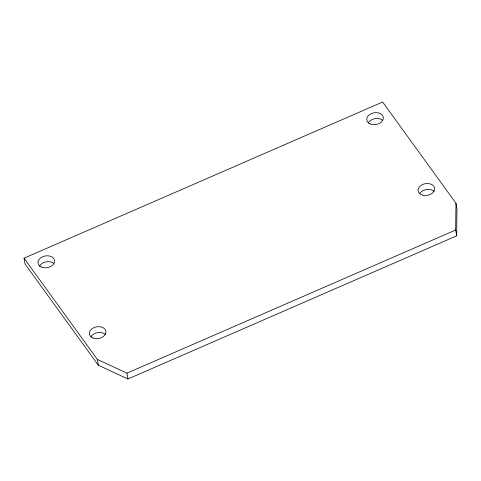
<?xml version="1.0" encoding="UTF-8"?>
<svg xmlns="http://www.w3.org/2000/svg" width="481" height="481" viewBox="0 0 481 481"><rect width="100%" height="100%" fill="white"/><g stroke="black" fill="none" stroke-linecap="round" stroke-linejoin="round"><path stroke-width="0.72" d="M456.667 235.84L455.681 230.008L455.964 203.253L382.66 102.014L24.05 258.177L25.036 264.009L98.34 365.247L127.94 378.986L456.667 235.84L456.95 209.085L455.964 203.253M24.05 258.177L97.354 359.415L126.954 373.154L455.681 230.008M126.954 373.154L127.94 378.986M97.354 359.415L98.34 365.247M39.436 266.348A8.381 5.934 -9.6 0 1 53.577 263.173M419.799 193.452A8.381 5.934 -9.6 0 1 434.157 191.342M368.157 123.196A8.381 5.934 -9.6 0 1 382.305 120.022M91.011 336.706A8.381 5.934 -9.6 0 1 98.094 332.569A8.381 5.934 -9.6 0 1 105.748 334.812M41.685 267.141A8.381 5.934 -9.6 0 0 54.624 261.508A8.381 5.934 -9.6 0 0 42.659 256.728A8.381 5.934 -9.6 0 0 41.685 267.141M370.412 123.99A8.381 5.934 -9.6 0 0 383.351 118.356A8.381 5.934 -9.6 0 0 371.38 113.582A8.381 5.934 -9.6 0 0 370.412 123.99M92.995 338.005A8.381 5.934 -9.6 0 0 105.94 332.371A8.381 5.934 -9.6 0 0 93.969 327.597A8.381 5.934 -9.6 0 0 92.995 338.005M422.853 195.22A8.381 5.934 -9.6 0 0 434.65 188.293A8.381 5.934 -9.6 0 0 421.578 185.017A8.381 5.934 -9.6 0 0 422.853 195.22"/></g></svg>
